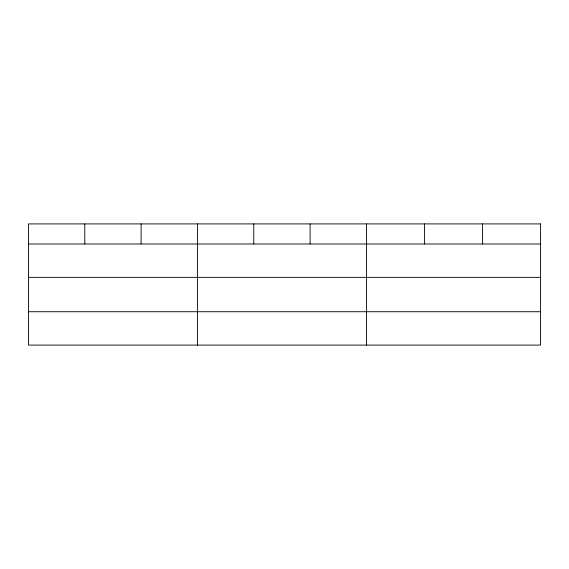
<?xml version="1.0" encoding="UTF-8"?>
<svg xmlns="http://www.w3.org/2000/svg" width="569" height="569" viewBox="0 0 569 569"><rect width="100%" height="100%" fill="white"/><g stroke="black" fill="none" stroke-linecap="round" stroke-linejoin="round"><path stroke-width="0.85" d="M28.45 243.987L540.55 243.987M28.45 277.352L540.55 277.352M28.45 311.727L540.55 311.727M482.512 223.909L482.512 243.987M424.474 223.909L424.474 243.987M366.436 223.909L366.436 345.091M310.105 223.909L310.105 243.987M253.774 223.909L253.774 243.987M197.443 223.909L197.443 345.091M141.112 223.909L141.112 243.987M84.781 223.909L84.781 243.987M540.55 223.909L28.45 223.909L28.45 345.091L540.55 345.091L540.55 223.909"/></g></svg>
